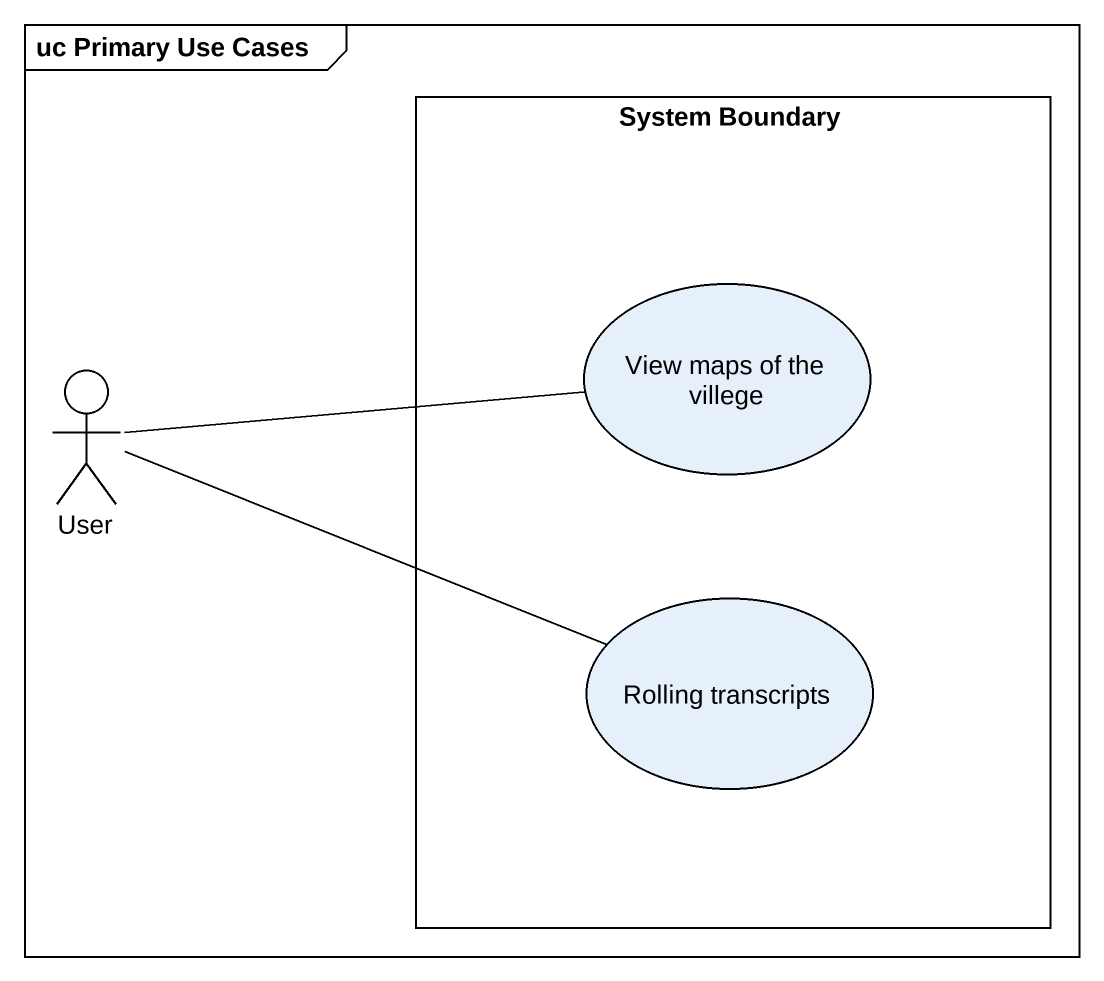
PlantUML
@startuml
mainframe uc Primary Use Cases
rectangle "System Boundary" as System_Boundary {
  usecase "View maps of the villege" as View_maps_of_the_villege
  usecase "Rolling transcripts" as Rolling_transcripts
}
actor User
User -right- View_maps_of_the_villege
User -right- Rolling_transcripts
@enduml
